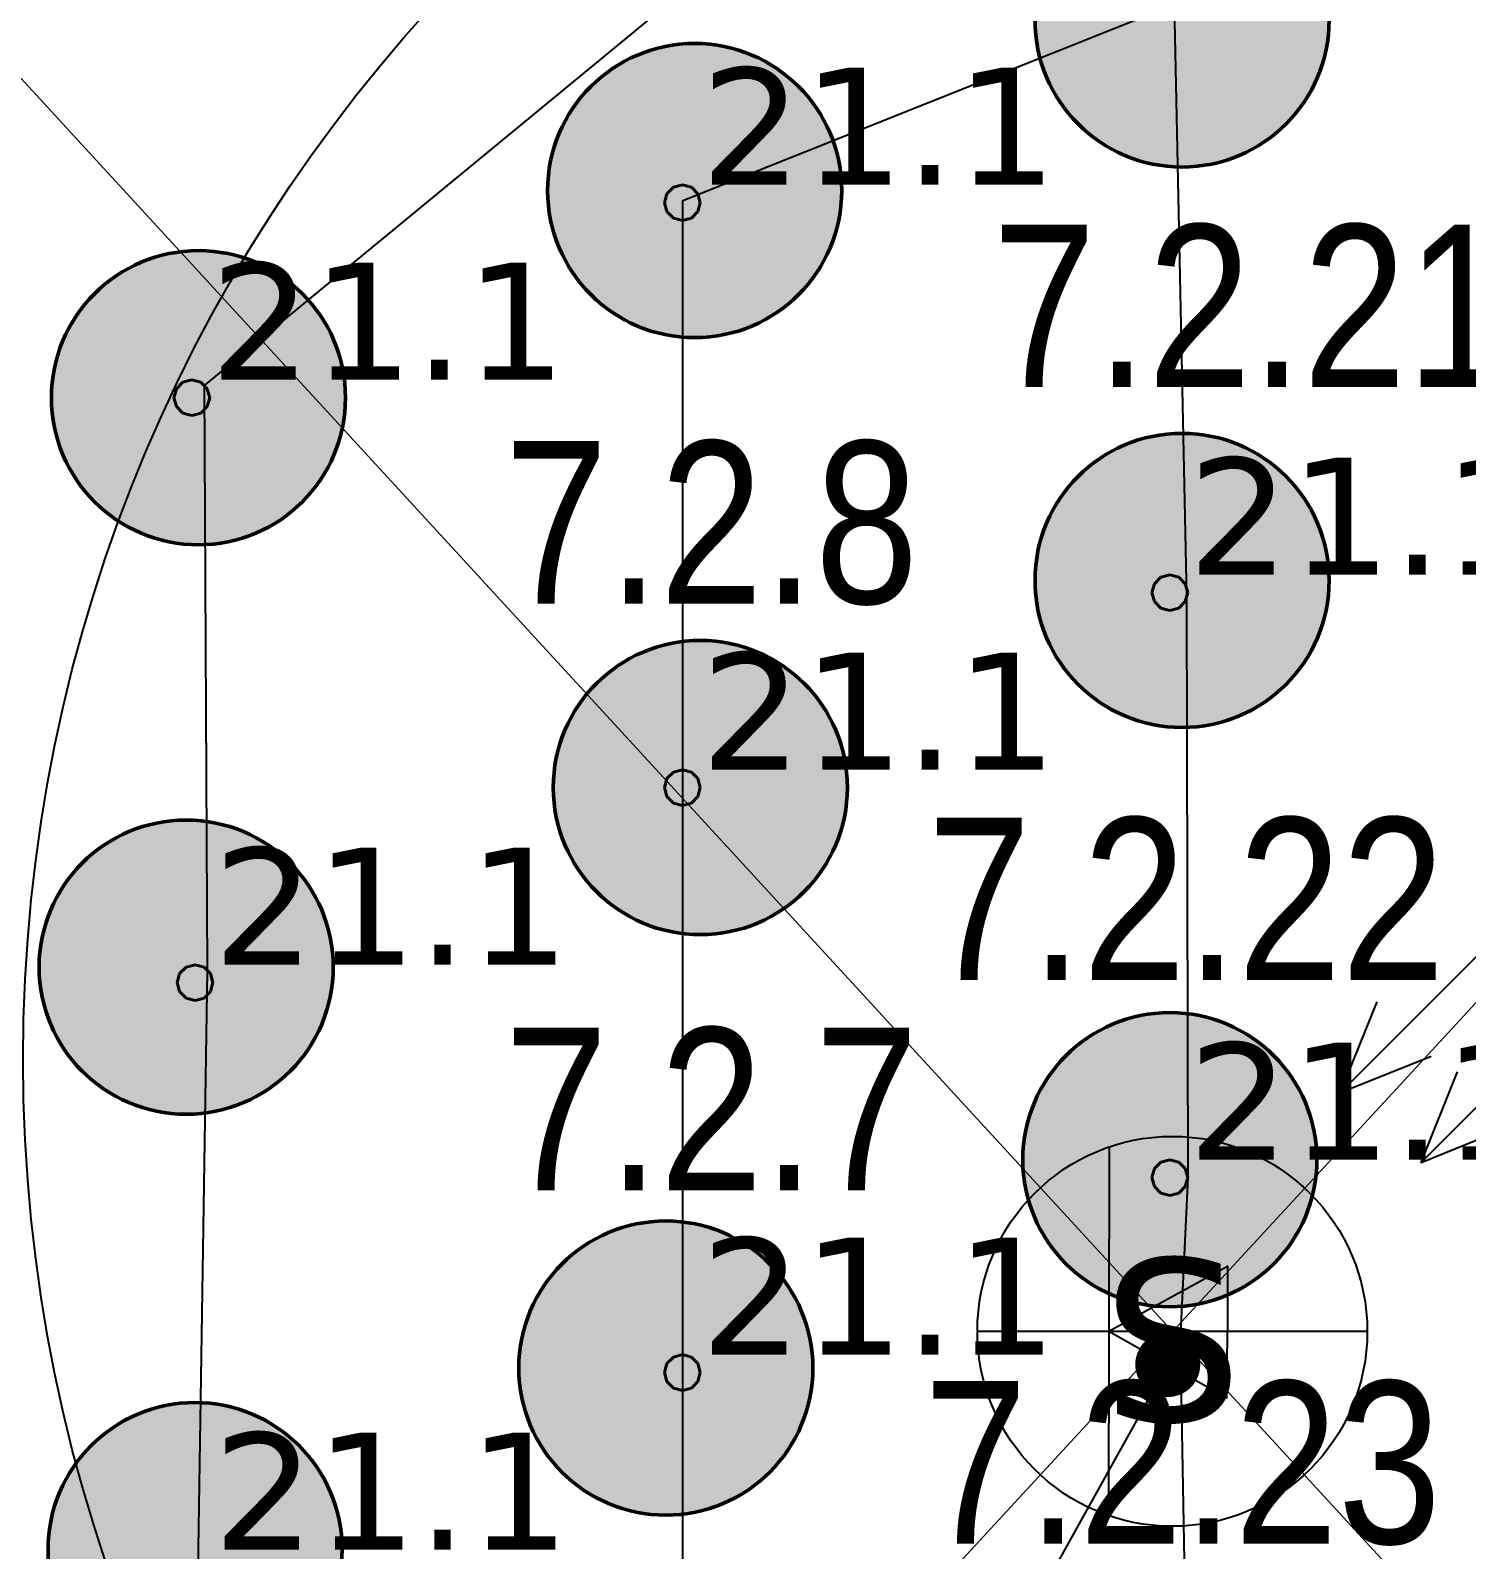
# Model space of a CAD drawing. Header units: millimetres. Extents: x -243740 to 150609, y -473655 to -165121.
# Drawn here: x -326 to 1884, y -395428 to -393090 of the extents above; entities that cross this region are included whole.
import ezdxf
from ezdxf import colors
from ezdxf.entities.mleader import LeaderData, LeaderLine
from ezdxf.enums import TextEntityAlignment as Align
from ezdxf.math import Vec2, Vec3

# ---------------------------------------------------------------- set-up
doc = ezdxf.new("R2010")
doc.units = ezdxf.units.MM
for name, color, linetype, lineweight in [('0_Авт.', 255, 'Continuous', 5), ('_освещение_dali', 3, 'Continuous', 50), ('DLX_FL2_LUM 31', 5, 'Continuous', 40)]:
    doc.layers.add(name, color=color, linetype=linetype, lineweight=lineweight)
doc.layers.add('_Гр.ЩД-1C.10.4.I6.2', color=6, linetype='Continuous')
doc.layers.add('DLX_FL2_LUM 33', color=7, linetype='Continuous', lineweight=40, true_color=0xfa2205)
doc.styles.get("Standard").update_dxf_attribs({"font": 'ARIALN.TTF'})
doc.styles.add('TableTextStyle', font='')
doc.styles.add('Шрифт - 200', font='', dxfattribs={"height": 200})
doc.styles.get('TableTextStyle').set_extended_font_data('VERDANA.TTF')
doc.styles.get('Шрифт - 200').set_extended_font_data('GOST Common', italic=True)
doc.linetypes.add('Truba', pattern='A,3e-05,[4,MSH_7,S=1,R=0,X=0,Y=0],-3.022072', length=3.022102)
doc.linetypes.add('Проводка в лотке', pattern='A,7.5,[130,ltypeshp.shx,S=0.5,R=0,X=0,Y=0],1,[130,ltypeshp.shx,S=1,R=90,X=0,Y=-0.5],1,[130,ltypeshp.shx,S=0.5,R=0,X=0,Y=0],7.5', length=17)

# ---------------------------------------------------------------- blocks, each defined once
blk = doc.blocks.new('A$C85fa3c5e')
at = {"layer": '0_Авт.', "color": 6, "lineweight": 25, "ltscale": 100}
for points in [[(5.418, 6.505), (2.589, 3.676), (3.15, 5.068)], [(5.418, 6.505), (2.589, 3.676), (3.981, 4.236)], [(6.655, 5.428), (3.827, 2.599), (4.387, 3.991)], [(6.655, 5.428), (3.827, 2.599), (5.218, 3.16)], [(-0.973, 2.838), (-0.98, -2.836)], [(-0.976, 0), (0.849, 1.003), (0.849, -0.01)], [(-3, 0), (3, 0)], [(-0.976, 0), (0.838, -1.023), (0.849, -0.01)]]:
    blk.add_lwpolyline(points, dxfattribs=at)
blk.add_circle((0, 0), 3, dxfattribs=at)
blk = doc.blocks.new('_Dot')
at = {"color": 0, "linetype": 'ByBlock', "lineweight": -2}
blk.add_line((-0.5, 0), (-1, 0), dxfattribs=at)
at = {"color": 0, "linetype": 'ByBlock', "const_width": 0.5}
blk.add_lwpolyline([(-0.25, 0, 1), (0.25, 0, 1)], format="xyb", close=True, dxfattribs=at)
blk = doc.blocks.new('A$Caabd1818')
at = {"layer": 'DLX_FL2_LUM 31'}
for points in [[(-3316, 4180, 0), (-3305.9, 4190.1, 0)], [(-3305.9, 4190.1, 0), (-3316, 4180, 0)], [(-3305.9, 4190.1, 0), (-3316, 4180, 0)], [(-3316, 4180, 0), (-3305.9, 4190.1, 0)], [(-3305.9, 4190.1, 0), (-3292.2, 4193.8, 0)], [(-3292.2, 4193.8, 0), (-3305.9, 4190.1, 0)], [(-3292.2, 4193.8, 0), (-3305.9, 4190.1, 0)], [(-3305.9, 4190.1, 0), (-3292.2, 4193.8, 0)], [(-3305.9, 4190.1, 0), (-3305.9, 4190.1, 0)], [(-3305.9, 4190.1, 0), (-3305.9, 4190.1, 0)], [(-3292.2, 4193.8, 0), (-3292.2, 4193.8, 0)], [(-3292.2, 4193.8, 0), (-3278.4, 4190.1, 0)], [(-3278.4, 4190.1, 0), (-3292.2, 4193.8, 0)], [(-3292.2, 4193.8, 0), (-3292.2, 4193.8, 0)], [(-3278.4, 4190.1, 0), (-3292.2, 4193.8, 0)], [(-3292.2, 4193.8, 0), (-3278.4, 4190.1, 0)], [(-3278.4, 4190.1, 0), (-3278.4, 4190.1, 0)], [(-3278.4, 4190.1, 0), (-3268.4, 4180, 0)], [(-3268.4, 4180, 0), (-3278.4, 4190.1, 0)], [(-3278.4, 4190.1, 0), (-3278.4, 4190.1, 0)], [(-3268.4, 4180, 0), (-3278.4, 4190.1, 0)], [(-3278.4, 4190.1, 0), (-3268.4, 4180, 0)], [(-3319.7, 4166.3, 0), (-3316, 4180, 0)], [(-3316, 4180, 0), (-3319.7, 4166.3, 0)], [(-3316, 4180, 0), (-3319.7, 4166.3, 0)], [(-3319.7, 4166.3, 0), (-3316, 4180, 0)], [(-3316, 4152.5, 0), (-3319.7, 4166.3, 0)], [(-3319.7, 4166.3, 0), (-3319.7, 4166.3, 0)], [(-3319.7, 4166.3, 0), (-3316, 4152.5, 0)], [(-3319.7, 4166.3, 0), (-3319.7, 4166.3, 0)], [(-3319.7, 4166.3, 0), (-3316, 4152.5, 0)], [(-3316, 4152.5, 0), (-3319.7, 4166.3, 0)], [(-3316, 4180, 0), (-3316, 4180, 0)], [(-3316, 4180, 0), (-3316, 4180, 0)], [(-3268.4, 4180, 0), (-3268.4, 4180, 0)], [(-3268.4, 4180, 0), (-3264.7, 4166.3, 0)], [(-3264.7, 4166.3, 0), (-3268.4, 4180, 0)], [(-3268.4, 4180, 0), (-3268.4, 4180, 0)], [(-3264.7, 4166.3, 0), (-3268.4, 4180, 0)], [(-3268.4, 4180, 0), (-3264.7, 4166.3, 0)], [(-3264.7, 4166.3, 0), (-3268.4, 4152.5, 0)], [(-3268.4, 4152.5, 0), (-3264.7, 4166.3, 0)], [(-3268.4, 4152.5, 0), (-3264.7, 4166.3, 0)], [(-3264.7, 4166.3, 0), (-3268.4, 4152.5, 0)], [(-3264.7, 4166.3, 0), (-3264.7, 4166.3, 0)], [(-3264.7, 4166.3, 0), (-3264.7, 4166.3, 0)], [(-3305.9, 4142.4, 0), (-3316, 4152.5, 0)], [(-3316, 4152.5, 0), (-3316, 4152.5, 0)], [(-3316, 4152.5, 0), (-3305.9, 4142.4, 0)], [(-3316, 4152.5, 0), (-3316, 4152.5, 0)], [(-3316, 4152.5, 0), (-3305.9, 4142.4, 0)], [(-3305.9, 4142.4, 0), (-3316, 4152.5, 0)], [(-3292.2, 4138.8, 0), (-3305.9, 4142.4, 0)], [(-3305.9, 4142.4, 0), (-3305.9, 4142.4, 0)], [(-3305.9, 4142.4, 0), (-3292.2, 4138.8, 0)], [(-3305.9, 4142.4, 0), (-3305.9, 4142.4, 0)], [(-3305.9, 4142.4, 0), (-3292.2, 4138.8, 0)], [(-3292.2, 4138.8, 0), (-3305.9, 4142.4, 0)], [(-3278.4, 4142.4, 0), (-3292.2, 4138.8, 0)], [(-3292.2, 4138.8, 0), (-3278.4, 4142.4, 0)], [(-3292.2, 4138.8, 0), (-3278.4, 4142.4, 0)], [(-3278.4, 4142.4, 0), (-3292.2, 4138.8, 0)], [(-3292.2, 4138.8, 0), (-3292.2, 4138.8, 0)], [(-3292.2, 4138.8, 0), (-3292.2, 4138.8, 0)], [(-3268.4, 4152.5, 0), (-3278.4, 4142.4, 0)], [(-3278.4, 4142.4, 0), (-3268.4, 4152.5, 0)], [(-3278.4, 4142.4, 0), (-3268.4, 4152.5, 0)], [(-3268.4, 4152.5, 0), (-3278.4, 4142.4, 0)], [(-3278.4, 4142.4, 0), (-3278.4, 4142.4, 0)], [(-3278.4, 4142.4, 0), (-3278.4, 4142.4, 0)], [(-3268.4, 4152.5, 0), (-3268.4, 4152.5, 0)], [(-3268.4, 4152.5, 0), (-3268.4, 4152.5, 0)], [(-4071, 3880.1, 0), (-4060.9, 3890.1, 0)], [(-4060.9, 3890.1, 0), (-4071, 3880.1, 0)], [(-4060.9, 3890.1, 0), (-4071, 3880.1, 0)], [(-4071, 3880.1, 0), (-4060.9, 3890.1, 0)], [(-4060.9, 3890.1, 0), (-4047.2, 3893.8, 0)], [(-4047.2, 3893.8, 0), (-4060.9, 3890.1, 0)], [(-4047.2, 3893.8, 0), (-4060.9, 3890.1, 0)], [(-4060.9, 3890.1, 0), (-4047.2, 3893.8, 0)], [(-4060.9, 3890.1, 0), (-4060.9, 3890.1, 0)], [(-4060.9, 3890.1, 0), (-4060.9, 3890.1, 0)], [(-4047.2, 3893.8, 0), (-4047.2, 3893.8, 0)], [(-4047.2, 3893.8, 0), (-4033.4, 3890.1, 0)], [(-4033.4, 3890.1, 0), (-4047.2, 3893.8, 0)], [(-4047.2, 3893.8, 0), (-4047.2, 3893.8, 0)], [(-4033.4, 3890.1, 0), (-4047.2, 3893.8, 0)], [(-4047.2, 3893.8, 0), (-4033.4, 3890.1, 0)], [(-4033.4, 3890.1, 0), (-4033.4, 3890.1, 0)], [(-4033.4, 3890.1, 0), (-4023.4, 3880.1, 0)], [(-4023.4, 3880.1, 0), (-4033.4, 3890.1, 0)], [(-4033.4, 3890.1, 0), (-4033.4, 3890.1, 0)], [(-4023.4, 3880.1, 0), (-4033.4, 3890.1, 0)], [(-4033.4, 3890.1, 0), (-4023.4, 3880.1, 0)], [(-4074.7, 3866.3, 0), (-4071, 3880.1, 0)], [(-4071, 3880.1, 0), (-4074.7, 3866.3, 0)], [(-4071, 3880.1, 0), (-4074.7, 3866.3, 0)], [(-4074.7, 3866.3, 0), (-4071, 3880.1, 0)], [(-4071, 3852.6, 0), (-4074.7, 3866.3, 0)], [(-4074.7, 3866.3, 0), (-4074.7, 3866.3, 0)], [(-4074.7, 3866.3, 0), (-4071, 3852.6, 0)], [(-4074.7, 3866.3, 0), (-4074.7, 3866.3, 0)], [(-4074.7, 3866.3, 0), (-4071, 3852.6, 0)], [(-4071, 3852.6, 0), (-4074.7, 3866.3, 0)], [(-4071, 3880.1, 0), (-4071, 3880.1, 0)], [(-4071, 3880.1, 0), (-4071, 3880.1, 0)], [(-4023.4, 3880.1, 0), (-4023.4, 3880.1, 0)], [(-4023.4, 3880.1, 0), (-4019.7, 3866.3, 0)], [(-4019.7, 3866.3, 0), (-4023.4, 3880.1, 0)], [(-4023.4, 3880.1, 0), (-4023.4, 3880.1, 0)], [(-4019.7, 3866.3, 0), (-4023.4, 3880.1, 0)], [(-4023.4, 3880.1, 0), (-4019.7, 3866.3, 0)], [(-4019.7, 3866.3, 0), (-4023.4, 3852.6, 0)], [(-4023.4, 3852.6, 0), (-4019.7, 3866.3, 0)], [(-4023.4, 3852.6, 0), (-4019.7, 3866.3, 0)], [(-4019.7, 3866.3, 0), (-4023.4, 3852.6, 0)], [(-4019.7, 3866.3, 0), (-4019.7, 3866.3, 0)], [(-4019.7, 3866.3, 0), (-4019.7, 3866.3, 0)], [(-4060.9, 3842.5, 0), (-4071, 3852.6, 0)], [(-4071, 3852.6, 0), (-4071, 3852.6, 0)], [(-4071, 3852.6, 0), (-4060.9, 3842.5, 0)], [(-4071, 3852.6, 0), (-4071, 3852.6, 0)], [(-4071, 3852.6, 0), (-4060.9, 3842.5, 0)], [(-4060.9, 3842.5, 0), (-4071, 3852.6, 0)], [(-4047.2, 3838.8, 0), (-4060.9, 3842.5, 0)], [(-4060.9, 3842.5, 0), (-4060.9, 3842.5, 0)], [(-4060.9, 3842.5, 0), (-4047.2, 3838.8, 0)], [(-4060.9, 3842.5, 0), (-4060.9, 3842.5, 0)], [(-4060.9, 3842.5, 0), (-4047.2, 3838.8, 0)], [(-4047.2, 3838.8, 0), (-4060.9, 3842.5, 0)], [(-4033.4, 3842.5, 0), (-4047.2, 3838.8, 0)], [(-4047.2, 3838.8, 0), (-4033.4, 3842.5, 0)], [(-4047.2, 3838.8, 0), (-4033.4, 3842.5, 0)], [(-4033.4, 3842.5, 0), (-4047.2, 3838.8, 0)], [(-4047.2, 3838.8, 0), (-4047.2, 3838.8, 0)], [(-4047.2, 3838.8, 0), (-4047.2, 3838.8, 0)], [(-4023.4, 3852.6, 0), (-4033.4, 3842.5, 0)], [(-4033.4, 3842.5, 0), (-4023.4, 3852.6, 0)], [(-4033.4, 3842.5, 0), (-4023.4, 3852.6, 0)], [(-4023.4, 3852.6, 0), (-4033.4, 3842.5, 0)], [(-4033.4, 3842.5, 0), (-4033.4, 3842.5, 0)], [(-4033.4, 3842.5, 0), (-4033.4, 3842.5, 0)], [(-4023.4, 3852.6, 0), (-4023.4, 3852.6, 0)], [(-4023.4, 3852.6, 0), (-4023.4, 3852.6, 0)], [(-3319.7, 3266.4, 0), (-3316, 3280.1, 0)], [(-3316, 3280.1, 0), (-3319.7, 3266.4, 0)], [(-3316, 3280.1, 0), (-3319.7, 3266.4, 0)], [(-3319.7, 3266.4, 0), (-3316, 3280.1, 0)], [(-3316, 3280.1, 0), (-3305.9, 3290.2, 0)], [(-3305.9, 3290.2, 0), (-3316, 3280.1, 0)], [(-3305.9, 3290.2, 0), (-3316, 3280.1, 0)], [(-3316, 3280.1, 0), (-3305.9, 3290.2, 0)], [(-3316, 3280.1, 0), (-3316, 3280.1, 0)], [(-3316, 3280.1, 0), (-3316, 3280.1, 0)], [(-3305.9, 3290.2, 0), (-3292.2, 3293.9, 0)], [(-3292.2, 3293.9, 0), (-3305.9, 3290.2, 0)], [(-3292.2, 3293.9, 0), (-3305.9, 3290.2, 0)], [(-3305.9, 3290.2, 0), (-3292.2, 3293.9, 0)], [(-3305.9, 3290.2, 0), (-3305.9, 3290.2, 0)], [(-3305.9, 3290.2, 0), (-3305.9, 3290.2, 0)], [(-3292.2, 3293.9, 0), (-3292.2, 3293.9, 0)], [(-3292.2, 3293.9, 0), (-3278.4, 3290.2, 0)], [(-3278.4, 3290.2, 0), (-3292.2, 3293.9, 0)], [(-3292.2, 3293.9, 0), (-3292.2, 3293.9, 0)], [(-3278.4, 3290.2, 0), (-3292.2, 3293.9, 0)], [(-3292.2, 3293.9, 0), (-3278.4, 3290.2, 0)], [(-3278.4, 3290.2, 0), (-3278.4, 3290.2, 0)], [(-3278.4, 3290.2, 0), (-3268.4, 3280.1, 0)], [(-3268.4, 3280.1, 0), (-3278.4, 3290.2, 0)], [(-3278.4, 3290.2, 0), (-3278.4, 3290.2, 0)], [(-3268.4, 3280.1, 0), (-3278.4, 3290.2, 0)], [(-3278.4, 3290.2, 0), (-3268.4, 3280.1, 0)], [(-3268.4, 3280.1, 0), (-3268.4, 3280.1, 0)], [(-3268.4, 3280.1, 0), (-3264.7, 3266.4, 0)], [(-3264.7, 3266.4, 0), (-3268.4, 3280.1, 0)], [(-3268.4, 3280.1, 0), (-3268.4, 3280.1, 0)], [(-3264.7, 3266.4, 0), (-3268.4, 3280.1, 0)], [(-3268.4, 3280.1, 0), (-3264.7, 3266.4, 0)], [(-3316, 3252.6, 0), (-3319.7, 3266.4, 0)], [(-3319.7, 3266.4, 0), (-3319.7, 3266.4, 0)], [(-3319.7, 3266.4, 0), (-3316, 3252.6, 0)], [(-3319.7, 3266.4, 0), (-3319.7, 3266.4, 0)], [(-3319.7, 3266.4, 0), (-3316, 3252.6, 0)], [(-3316, 3252.6, 0), (-3319.7, 3266.4, 0)], [(-3305.9, 3242.5, 0), (-3316, 3252.6, 0)], [(-3316, 3252.6, 0), (-3316, 3252.6, 0)], [(-3316, 3252.6, 0), (-3305.9, 3242.5, 0)], [(-3316, 3252.6, 0), (-3316, 3252.6, 0)], [(-3316, 3252.6, 0), (-3305.9, 3242.5, 0)], [(-3305.9, 3242.5, 0), (-3316, 3252.6, 0)], [(-3268.4, 3252.6, 0), (-3278.4, 3242.5, 0)], [(-3278.4, 3242.5, 0), (-3268.4, 3252.6, 0)], [(-3278.4, 3242.5, 0), (-3268.4, 3252.6, 0)], [(-3268.4, 3252.6, 0), (-3278.4, 3242.5, 0)], [(-3264.7, 3266.4, 0), (-3268.4, 3252.6, 0)], [(-3268.4, 3252.6, 0), (-3264.7, 3266.4, 0)], [(-3268.4, 3252.6, 0), (-3264.7, 3266.4, 0)], [(-3264.7, 3266.4, 0), (-3268.4, 3252.6, 0)], [(-3268.4, 3252.6, 0), (-3268.4, 3252.6, 0)], [(-3268.4, 3252.6, 0), (-3268.4, 3252.6, 0)], [(-3264.7, 3266.4, 0), (-3264.7, 3266.4, 0)], [(-3264.7, 3266.4, 0), (-3264.7, 3266.4, 0)], [(-3292.2, 3238.9, 0), (-3305.9, 3242.5, 0)], [(-3305.9, 3242.5, 0), (-3305.9, 3242.5, 0)], [(-3305.9, 3242.5, 0), (-3292.2, 3238.9, 0)], [(-3305.9, 3242.5, 0), (-3305.9, 3242.5, 0)], [(-3305.9, 3242.5, 0), (-3292.2, 3238.9, 0)], [(-3292.2, 3238.9, 0), (-3305.9, 3242.5, 0)], [(-3278.4, 3242.5, 0), (-3292.2, 3238.9, 0)], [(-3292.2, 3238.9, 0), (-3278.4, 3242.5, 0)], [(-3292.2, 3238.9, 0), (-3278.4, 3242.5, 0)], [(-3278.4, 3242.5, 0), (-3292.2, 3238.9, 0)], [(-3292.2, 3238.9, 0), (-3292.2, 3238.9, 0)], [(-3292.2, 3238.9, 0), (-3292.2, 3238.9, 0)], [(-3278.4, 3242.5, 0), (-3278.4, 3242.5, 0)], [(-3278.4, 3242.5, 0), (-3278.4, 3242.5, 0)], [(-4055.9, 2990.1, 0), (-4042.2, 2993.8, 0)], [(-4042.2, 2993.8, 0), (-4055.9, 2990.1, 0)], [(-4042.2, 2993.8, 0), (-4055.9, 2990.1, 0)], [(-4055.9, 2990.1, 0), (-4042.2, 2993.8, 0)], [(-4042.2, 2993.8, 0), (-4042.2, 2993.8, 0)], [(-4042.2, 2993.8, 0), (-4028.4, 2990.1, 0)], [(-4028.4, 2990.1, 0), (-4042.2, 2993.8, 0)], [(-4042.2, 2993.8, 0), (-4042.2, 2993.8, 0)], [(-4028.4, 2990.1, 0), (-4042.2, 2993.8, 0)], [(-4042.2, 2993.8, 0), (-4028.4, 2990.1, 0)], [(-4069.7, 2966.3, 0), (-4066, 2980.1, 0)], [(-4066, 2980.1, 0), (-4069.7, 2966.3, 0)], [(-4066, 2980.1, 0), (-4069.7, 2966.3, 0)], [(-4069.7, 2966.3, 0), (-4066, 2980.1, 0)], [(-4066, 2980.1, 0), (-4055.9, 2990.1, 0)], [(-4055.9, 2990.1, 0), (-4066, 2980.1, 0)], [(-4055.9, 2990.1, 0), (-4066, 2980.1, 0)], [(-4066, 2980.1, 0), (-4055.9, 2990.1, 0)], [(-4066, 2980.1, 0), (-4066, 2980.1, 0)], [(-4066, 2980.1, 0), (-4066, 2980.1, 0)], [(-4055.9, 2990.1, 0), (-4055.9, 2990.1, 0)], [(-4055.9, 2990.1, 0), (-4055.9, 2990.1, 0)], [(-4028.4, 2990.1, 0), (-4028.4, 2990.1, 0)], [(-4028.4, 2990.1, 0), (-4018.4, 2980.1, 0)], [(-4018.4, 2980.1, 0), (-4028.4, 2990.1, 0)], [(-4028.4, 2990.1, 0), (-4028.4, 2990.1, 0)], [(-4018.4, 2980.1, 0), (-4028.4, 2990.1, 0)], [(-4028.4, 2990.1, 0), (-4018.4, 2980.1, 0)], [(-4018.4, 2980.1, 0), (-4018.4, 2980.1, 0)], [(-4018.4, 2980.1, 0), (-4014.7, 2966.3, 0)], [(-4014.7, 2966.3, 0), (-4018.4, 2980.1, 0)], [(-4018.4, 2980.1, 0), (-4018.4, 2980.1, 0)], [(-4014.7, 2966.3, 0), (-4018.4, 2980.1, 0)], [(-4018.4, 2980.1, 0), (-4014.7, 2966.3, 0)], [(-4066, 2952.6, 0), (-4069.7, 2966.3, 0)], [(-4069.7, 2966.3, 0), (-4069.7, 2966.3, 0)], [(-4069.7, 2966.3, 0), (-4066, 2952.6, 0)], [(-4069.7, 2966.3, 0), (-4069.7, 2966.3, 0)], [(-4069.7, 2966.3, 0), (-4066, 2952.6, 0)], [(-4066, 2952.6, 0), (-4069.7, 2966.3, 0)], [(-4055.9, 2942.5, 0), (-4066, 2952.6, 0)], [(-4066, 2952.6, 0), (-4066, 2952.6, 0)], [(-4066, 2952.6, 0), (-4055.9, 2942.5, 0)], [(-4066, 2952.6, 0), (-4066, 2952.6, 0)], [(-4066, 2952.6, 0), (-4055.9, 2942.5, 0)], [(-4055.9, 2942.5, 0), (-4066, 2952.6, 0)], [(-4018.4, 2952.6, 0), (-4028.4, 2942.5, 0)], [(-4028.4, 2942.5, 0), (-4018.4, 2952.6, 0)], [(-4028.4, 2942.5, 0), (-4018.4, 2952.6, 0)], [(-4018.4, 2952.6, 0), (-4028.4, 2942.5, 0)], [(-4014.7, 2966.3, 0), (-4018.4, 2952.6, 0)], [(-4018.4, 2952.6, 0), (-4014.7, 2966.3, 0)], [(-4018.4, 2952.6, 0), (-4014.7, 2966.3, 0)], [(-4014.7, 2966.3, 0), (-4018.4, 2952.6, 0)], [(-4018.4, 2952.6, 0), (-4018.4, 2952.6, 0)], [(-4018.4, 2952.6, 0), (-4018.4, 2952.6, 0)], [(-4014.7, 2966.3, 0), (-4014.7, 2966.3, 0)], [(-4014.7, 2966.3, 0), (-4014.7, 2966.3, 0)], [(-4042.2, 2938.8, 0), (-4055.9, 2942.5, 0)], [(-4055.9, 2942.5, 0), (-4055.9, 2942.5, 0)], [(-4055.9, 2942.5, 0), (-4042.2, 2938.8, 0)], [(-4055.9, 2942.5, 0), (-4055.9, 2942.5, 0)], [(-4055.9, 2942.5, 0), (-4042.2, 2938.8, 0)], [(-4042.2, 2938.8, 0), (-4055.9, 2942.5, 0)], [(-4028.4, 2942.5, 0), (-4042.2, 2938.8, 0)], [(-4042.2, 2938.8, 0), (-4028.4, 2942.5, 0)], [(-4042.2, 2938.8, 0), (-4028.4, 2942.5, 0)], [(-4028.4, 2942.5, 0), (-4042.2, 2938.8, 0)], [(-4042.2, 2938.8, 0), (-4042.2, 2938.8, 0)], [(-4042.2, 2938.8, 0), (-4042.2, 2938.8, 0)], [(-4028.4, 2942.5, 0), (-4028.4, 2942.5, 0)], [(-4028.4, 2942.5, 0), (-4028.4, 2942.5, 0)], [(-3316, 2380.1, 0), (-3305.9, 2390.1, 0)], [(-3305.9, 2390.1, 0), (-3316, 2380.1, 0)], [(-3305.9, 2390.1, 0), (-3316, 2380.1, 0)], [(-3316, 2380.1, 0), (-3305.9, 2390.1, 0)], [(-3305.9, 2390.1, 0), (-3292.2, 2393.8, 0)], [(-3292.2, 2393.8, 0), (-3305.9, 2390.1, 0)], [(-3292.2, 2393.8, 0), (-3305.9, 2390.1, 0)], [(-3305.9, 2390.1, 0), (-3292.2, 2393.8, 0)], [(-3305.9, 2390.1, 0), (-3305.9, 2390.1, 0)], [(-3305.9, 2390.1, 0), (-3305.9, 2390.1, 0)], [(-3292.2, 2393.8, 0), (-3292.2, 2393.8, 0)], [(-3292.2, 2393.8, 0), (-3278.4, 2390.1, 0)], [(-3278.4, 2390.1, 0), (-3292.2, 2393.8, 0)], [(-3292.2, 2393.8, 0), (-3292.2, 2393.8, 0)], [(-3278.4, 2390.1, 0), (-3292.2, 2393.8, 0)], [(-3292.2, 2393.8, 0), (-3278.4, 2390.1, 0)], [(-3278.4, 2390.1, 0), (-3278.4, 2390.1, 0)], [(-3278.4, 2390.1, 0), (-3268.4, 2380.1, 0)], [(-3268.4, 2380.1, 0), (-3278.4, 2390.1, 0)], [(-3278.4, 2390.1, 0), (-3278.4, 2390.1, 0)], [(-3268.4, 2380.1, 0), (-3278.4, 2390.1, 0)], [(-3278.4, 2390.1, 0), (-3268.4, 2380.1, 0)], [(-3319.7, 2366.3, 0), (-3316, 2380.1, 0)], [(-3316, 2380.1, 0), (-3319.7, 2366.3, 0)], [(-3316, 2380.1, 0), (-3319.7, 2366.3, 0)], [(-3319.7, 2366.3, 0), (-3316, 2380.1, 0)], [(-3316, 2352.6, 0), (-3319.7, 2366.3, 0)], [(-3319.7, 2366.3, 0), (-3319.7, 2366.3, 0)], [(-3319.7, 2366.3, 0), (-3316, 2352.6, 0)], [(-3319.7, 2366.3, 0), (-3319.7, 2366.3, 0)], [(-3319.7, 2366.3, 0), (-3316, 2352.6, 0)], [(-3316, 2352.6, 0), (-3319.7, 2366.3, 0)], [(-3316, 2380.1, 0), (-3316, 2380.1, 0)], [(-3316, 2380.1, 0), (-3316, 2380.1, 0)], [(-3268.4, 2380.1, 0), (-3268.4, 2380.1, 0)], [(-3268.4, 2380.1, 0), (-3264.7, 2366.3, 0)], [(-3264.7, 2366.3, 0), (-3268.4, 2380.1, 0)], [(-3268.4, 2380.1, 0), (-3268.4, 2380.1, 0)], [(-3264.7, 2366.3, 0), (-3268.4, 2380.1, 0)], [(-3268.4, 2380.1, 0), (-3264.7, 2366.3, 0)], [(-3264.7, 2366.3, 0), (-3268.4, 2352.6, 0)], [(-3268.4, 2352.6, 0), (-3264.7, 2366.3, 0)], [(-3268.4, 2352.6, 0), (-3264.7, 2366.3, 0)], [(-3264.7, 2366.3, 0), (-3268.4, 2352.6, 0)], [(-3264.7, 2366.3, 0), (-3264.7, 2366.3, 0)], [(-3264.7, 2366.3, 0), (-3264.7, 2366.3, 0)], [(-3305.9, 2342.5, 0), (-3316, 2352.6, 0)], [(-3316, 2352.6, 0), (-3316, 2352.6, 0)], [(-3316, 2352.6, 0), (-3305.9, 2342.5, 0)], [(-3316, 2352.6, 0), (-3316, 2352.6, 0)], [(-3316, 2352.6, 0), (-3305.9, 2342.5, 0)], [(-3305.9, 2342.5, 0), (-3316, 2352.6, 0)], [(-3292.2, 2338.8, 0), (-3305.9, 2342.5, 0)], [(-3305.9, 2342.5, 0), (-3305.9, 2342.5, 0)], [(-3305.9, 2342.5, 0), (-3292.2, 2338.8, 0)], [(-3305.9, 2342.5, 0), (-3305.9, 2342.5, 0)], [(-3305.9, 2342.5, 0), (-3292.2, 2338.8, 0)], [(-3292.2, 2338.8, 0), (-3305.9, 2342.5, 0)], [(-3278.4, 2342.5, 0), (-3292.2, 2338.8, 0)], [(-3292.2, 2338.8, 0), (-3278.4, 2342.5, 0)], [(-3292.2, 2338.8, 0), (-3278.4, 2342.5, 0)], [(-3278.4, 2342.5, 0), (-3292.2, 2338.8, 0)], [(-3292.2, 2338.8, 0), (-3292.2, 2338.8, 0)], [(-3292.2, 2338.8, 0), (-3292.2, 2338.8, 0)], [(-3268.4, 2352.6, 0), (-3278.4, 2342.5, 0)], [(-3278.4, 2342.5, 0), (-3268.4, 2352.6, 0)], [(-3278.4, 2342.5, 0), (-3268.4, 2352.6, 0)], [(-3268.4, 2352.6, 0), (-3278.4, 2342.5, 0)], [(-3278.4, 2342.5, 0), (-3278.4, 2342.5, 0)], [(-3278.4, 2342.5, 0), (-3278.4, 2342.5, 0)], [(-3268.4, 2352.6, 0), (-3268.4, 2352.6, 0)], [(-3268.4, 2352.6, 0), (-3268.4, 2352.6, 0)]]:
    blk.add_polyline3d(points, dxfattribs=at)
at = {"layer": 'DLX_FL2_LUM 33'}
for points in [[(-2569.7, 3566.3, 0), (-2566, 3580, 0)], [(-2566, 3580, 0), (-2569.7, 3566.3, 0)], [(-2566, 3580, 0), (-2569.7, 3566.3, 0)], [(-2569.7, 3566.3, 0), (-2566, 3580, 0)], [(-2566, 3580, 0), (-2555.9, 3590.1, 0)], [(-2555.9, 3590.1, 0), (-2566, 3580, 0)], [(-2555.9, 3590.1, 0), (-2566, 3580, 0)], [(-2566, 3580, 0), (-2555.9, 3590.1, 0)], [(-2566, 3580, 0), (-2566, 3580, 0)], [(-2566, 3580, 0), (-2566, 3580, 0)], [(-2555.9, 3590.1, 0), (-2542.2, 3593.8, 0)], [(-2542.2, 3593.8, 0), (-2555.9, 3590.1, 0)], [(-2542.2, 3593.8, 0), (-2555.9, 3590.1, 0)], [(-2555.9, 3590.1, 0), (-2542.2, 3593.8, 0)], [(-2555.9, 3590.1, 0), (-2555.9, 3590.1, 0)], [(-2555.9, 3590.1, 0), (-2555.9, 3590.1, 0)], [(-2542.2, 3593.8, 0), (-2542.2, 3593.8, 0)], [(-2542.2, 3593.8, 0), (-2528.4, 3590.1, 0)], [(-2528.4, 3590.1, 0), (-2542.2, 3593.8, 0)], [(-2542.2, 3593.8, 0), (-2542.2, 3593.8, 0)], [(-2528.4, 3590.1, 0), (-2542.2, 3593.8, 0)], [(-2542.2, 3593.8, 0), (-2528.4, 3590.1, 0)], [(-2528.4, 3590.1, 0), (-2528.4, 3590.1, 0)], [(-2528.4, 3590.1, 0), (-2518.4, 3580, 0)], [(-2518.4, 3580, 0), (-2528.4, 3590.1, 0)], [(-2528.4, 3590.1, 0), (-2528.4, 3590.1, 0)], [(-2518.4, 3580, 0), (-2528.4, 3590.1, 0)], [(-2528.4, 3590.1, 0), (-2518.4, 3580, 0)], [(-2518.4, 3580, 0), (-2518.4, 3580, 0)], [(-2518.4, 3580, 0), (-2514.7, 3566.3, 0)], [(-2514.7, 3566.3, 0), (-2518.4, 3580, 0)], [(-2518.4, 3580, 0), (-2518.4, 3580, 0)], [(-2514.7, 3566.3, 0), (-2518.4, 3580, 0)], [(-2518.4, 3580, 0), (-2514.7, 3566.3, 0)], [(-2566, 3552.5, 0), (-2569.7, 3566.3, 0)], [(-2569.7, 3566.3, 0), (-2569.7, 3566.3, 0)], [(-2569.7, 3566.3, 0), (-2566, 3552.5, 0)], [(-2569.7, 3566.3, 0), (-2569.7, 3566.3, 0)], [(-2569.7, 3566.3, 0), (-2566, 3552.5, 0)], [(-2566, 3552.5, 0), (-2569.7, 3566.3, 0)], [(-2514.7, 3566.3, 0), (-2518.4, 3552.5, 0)], [(-2518.4, 3552.5, 0), (-2514.7, 3566.3, 0)], [(-2518.4, 3552.5, 0), (-2514.7, 3566.3, 0)], [(-2514.7, 3566.3, 0), (-2518.4, 3552.5, 0)], [(-2514.7, 3566.3, 0), (-2514.7, 3566.3, 0)], [(-2514.7, 3566.3, 0), (-2514.7, 3566.3, 0)], [(-2555.9, 3542.5, 0), (-2566, 3552.5, 0)], [(-2566, 3552.5, 0), (-2566, 3552.5, 0)], [(-2566, 3552.5, 0), (-2555.9, 3542.5, 0)], [(-2566, 3552.5, 0), (-2566, 3552.5, 0)], [(-2566, 3552.5, 0), (-2555.9, 3542.5, 0)], [(-2555.9, 3542.5, 0), (-2566, 3552.5, 0)], [(-2542.2, 3538.8, 0), (-2555.9, 3542.5, 0)], [(-2555.9, 3542.5, 0), (-2555.9, 3542.5, 0)], [(-2555.9, 3542.5, 0), (-2542.2, 3538.8, 0)], [(-2555.9, 3542.5, 0), (-2555.9, 3542.5, 0)], [(-2555.9, 3542.5, 0), (-2542.2, 3538.8, 0)], [(-2542.2, 3538.8, 0), (-2555.9, 3542.5, 0)], [(-2528.4, 3542.5, 0), (-2542.2, 3538.8, 0)], [(-2542.2, 3538.8, 0), (-2528.4, 3542.5, 0)], [(-2542.2, 3538.8, 0), (-2528.4, 3542.5, 0)], [(-2528.4, 3542.5, 0), (-2542.2, 3538.8, 0)], [(-2542.2, 3538.8, 0), (-2542.2, 3538.8, 0)], [(-2542.2, 3538.8, 0), (-2542.2, 3538.8, 0)], [(-2518.4, 3552.5, 0), (-2528.4, 3542.5, 0)], [(-2528.4, 3542.5, 0), (-2518.4, 3552.5, 0)], [(-2528.4, 3542.5, 0), (-2518.4, 3552.5, 0)], [(-2518.4, 3552.5, 0), (-2528.4, 3542.5, 0)], [(-2528.4, 3542.5, 0), (-2528.4, 3542.5, 0)], [(-2528.4, 3542.5, 0), (-2528.4, 3542.5, 0)], [(-2518.4, 3552.5, 0), (-2518.4, 3552.5, 0)], [(-2518.4, 3552.5, 0), (-2518.4, 3552.5, 0)], [(-2566, 2680, 0), (-2555.9, 2690.1, 0)], [(-2555.9, 2690.1, 0), (-2566, 2680, 0)], [(-2555.9, 2690.1, 0), (-2566, 2680, 0)], [(-2566, 2680, 0), (-2555.9, 2690.1, 0)], [(-2555.9, 2690.1, 0), (-2542.2, 2693.8, 0)], [(-2542.2, 2693.8, 0), (-2555.9, 2690.1, 0)], [(-2542.2, 2693.8, 0), (-2555.9, 2690.1, 0)], [(-2555.9, 2690.1, 0), (-2542.2, 2693.8, 0)], [(-2555.9, 2690.1, 0), (-2555.9, 2690.1, 0)], [(-2555.9, 2690.1, 0), (-2555.9, 2690.1, 0)], [(-2542.2, 2693.8, 0), (-2542.2, 2693.8, 0)], [(-2542.2, 2693.8, 0), (-2528.4, 2690.1, 0)], [(-2528.4, 2690.1, 0), (-2542.2, 2693.8, 0)], [(-2542.2, 2693.8, 0), (-2542.2, 2693.8, 0)], [(-2528.4, 2690.1, 0), (-2542.2, 2693.8, 0)], [(-2542.2, 2693.8, 0), (-2528.4, 2690.1, 0)], [(-2528.4, 2690.1, 0), (-2528.4, 2690.1, 0)], [(-2528.4, 2690.1, 0), (-2518.4, 2680, 0)], [(-2518.4, 2680, 0), (-2528.4, 2690.1, 0)], [(-2528.4, 2690.1, 0), (-2528.4, 2690.1, 0)], [(-2518.4, 2680, 0), (-2528.4, 2690.1, 0)], [(-2528.4, 2690.1, 0), (-2518.4, 2680, 0)], [(-2569.7, 2666.3, 0), (-2566, 2680, 0)], [(-2566, 2680, 0), (-2569.7, 2666.3, 0)], [(-2566, 2680, 0), (-2569.7, 2666.3, 0)], [(-2569.7, 2666.3, 0), (-2566, 2680, 0)], [(-2566, 2652.5, 0), (-2569.7, 2666.3, 0)], [(-2569.7, 2666.3, 0), (-2569.7, 2666.3, 0)], [(-2569.7, 2666.3, 0), (-2566, 2652.5, 0)], [(-2569.7, 2666.3, 0), (-2569.7, 2666.3, 0)], [(-2569.7, 2666.3, 0), (-2566, 2652.5, 0)], [(-2566, 2652.5, 0), (-2569.7, 2666.3, 0)], [(-2566, 2680, 0), (-2566, 2680, 0)], [(-2566, 2680, 0), (-2566, 2680, 0)], [(-2518.4, 2680, 0), (-2518.4, 2680, 0)], [(-2518.4, 2680, 0), (-2514.7, 2666.3, 0)], [(-2514.7, 2666.3, 0), (-2518.4, 2680, 0)], [(-2518.4, 2680, 0), (-2518.4, 2680, 0)], [(-2514.7, 2666.3, 0), (-2518.4, 2680, 0)], [(-2518.4, 2680, 0), (-2514.7, 2666.3, 0)], [(-2514.7, 2666.3, 0), (-2518.4, 2652.5, 0)], [(-2518.4, 2652.5, 0), (-2514.7, 2666.3, 0)], [(-2518.4, 2652.5, 0), (-2514.7, 2666.3, 0)], [(-2514.7, 2666.3, 0), (-2518.4, 2652.5, 0)], [(-2514.7, 2666.3, 0), (-2514.7, 2666.3, 0)], [(-2514.7, 2666.3, 0), (-2514.7, 2666.3, 0)], [(-2555.9, 2642.4, 0), (-2566, 2652.5, 0)], [(-2566, 2652.5, 0), (-2566, 2652.5, 0)], [(-2566, 2652.5, 0), (-2555.9, 2642.4, 0)], [(-2566, 2652.5, 0), (-2566, 2652.5, 0)], [(-2566, 2652.5, 0), (-2555.9, 2642.4, 0)], [(-2555.9, 2642.4, 0), (-2566, 2652.5, 0)], [(-2542.2, 2638.8, 0), (-2555.9, 2642.4, 0)], [(-2555.9, 2642.4, 0), (-2555.9, 2642.4, 0)], [(-2555.9, 2642.4, 0), (-2542.2, 2638.8, 0)], [(-2555.9, 2642.4, 0), (-2555.9, 2642.4, 0)], [(-2555.9, 2642.4, 0), (-2542.2, 2638.8, 0)], [(-2542.2, 2638.8, 0), (-2555.9, 2642.4, 0)], [(-2528.4, 2642.4, 0), (-2542.2, 2638.8, 0)], [(-2542.2, 2638.8, 0), (-2528.4, 2642.4, 0)], [(-2542.2, 2638.8, 0), (-2528.4, 2642.4, 0)], [(-2528.4, 2642.4, 0), (-2542.2, 2638.8, 0)], [(-2518.4, 2652.5, 0), (-2528.4, 2642.4, 0)], [(-2528.4, 2642.4, 0), (-2518.4, 2652.5, 0)], [(-2528.4, 2642.4, 0), (-2518.4, 2652.5, 0)], [(-2518.4, 2652.5, 0), (-2528.4, 2642.4, 0)], [(-2528.4, 2642.4, 0), (-2528.4, 2642.4, 0)], [(-2528.4, 2642.4, 0), (-2528.4, 2642.4, 0)], [(-2518.4, 2652.5, 0), (-2518.4, 2652.5, 0)], [(-2518.4, 2652.5, 0), (-2518.4, 2652.5, 0)], [(-2542.2, 2638.8, 0), (-2542.2, 2638.8, 0)], [(-2542.2, 2638.8, 0), (-2542.2, 2638.8, 0)]]:
    blk.add_polyline3d(points, dxfattribs=at)
blk = doc.blocks.new('A$Cab2378fa')
at = {"lineweight": 25, "true_color": 0xfff5f5}
h = blk.add_hatch(color=7, dxfattribs=at)
h.dxf.hatch_style = 1
h.paths.add_polyline_path([(0, 0), (-141.6, -170.3, 0.174923), (3, -222.4, 0.197808), (162.3, -156.8)])
h.paths.add_polyline_path([(-163.2, 157.6), (0, 0), (147.8, 177.8, 0.175398), (3, 230.2, 0.209014)])
at = {"lineweight": 25}
h = blk.add_hatch(color=0, dxfattribs=at)
h.paths.add_polyline_path([(162.3, -156.8, 0.442338), (147.8, 177.8), (0, 0)])
h.paths.add_polyline_path([(-141.6, -170.3), (0, 0), (-163.2, 157.6, 0.430096)])
blk.add_circle((3, 3.9), 226.3)

msp = doc.modelspace()

# ---------------------------------------------------------------- linework, layer by layer
at = {"layer": '_Гр.ЩД-1C.10.4.I6.2', "ltscale": 100}
for points in [[(6465.8, -387799.4), (3254, -386467.3), (3055.9, -389036), (955.3, -388360.4), (795.9, -388599.8), (2511.9, -389429), (2694.5, -389206), (3604.1, -389777.9), (3666.9, -390043.7), (1425.3, -390576.7), (1362, -390311), (321.4, -390558.7), (884.7, -390004.7), (750.4, -389102.6), (1840, -391538.9), (3267.1, -390899.4), (-58.7, -393636.7), (-53.7, -394536.7), (-68.2, -395459.5), (-68.2, -396356.8), (-68.2, -397281.8)], [(678.2, -396959.7), (678.2, -396053.9), (678.2, -395157.4), (678.2, -394254.4), (678.2, -393352.1), (1434.3, -393050.3), (1453.2, -393962.4), (1455, -394855.5), (1443.3, -395105.2), (1455, -395755.4), (1453.2, -396662.3), (2180.9, -396956.7), (2180.9, -396054.4), (2180.9, -395151.8), (2180.9, -394253.1), (2180.9, -393361.6), (2933.7, -393653.4), (2933.7, -394557.6), (2933.7, -395453.9), (2933.7, -396363.6), (2933.7, -397261.6)]]:
    msp.add_lwpolyline(points, dxfattribs=at)
at = {"layer": 'Defpoints', "color": 251, "lineweight": 0, "ltscale": 100, "true_color": 0x636466}
for points in [[(-963, -392487), (3816.4, -397687.2)], [(-963, -397686.9), (3835, -392487)]]:
    msp.add_lwpolyline(points, dxfattribs=at)
at = {"layer": 'Defpoints', "color": 3, "ltscale": 100}
msp.add_circle((2066.1, -394673.9), 2403.2, dxfattribs=at)

# ---------------------------------------------------------------- block references
at = {"layer": '0_Авт.', "color": 3, "linetype": 'Проводка в лотке', "ltscale": 100, "xscale": 100, "yscale": 100, "zscale": 100}
msp.add_blockref('A$C85fa3c5e', (1431.3, -395092.1), dxfattribs=at)
at = {"layer": '_освещение_dali', "color": 1, "ltscale": 100}
for p in [(1443.3, -393078.2), (1443.3, -393940.6), (1424.5, -394831.9)]:
    msp.add_blockref('A$Cab2378fa', p, dxfattribs=at)
at = {"layer": '_освещение_dali', "color": 5, "ltscale": 100}
for p in [(693.3, -393340.7), (-70.3, -393659.5), (702, -394259.3), (-89.2, -394535.6), (648.9, -395152.5), (-75.5, -395431.9)]:
    msp.add_blockref('A$Cab2378fa', p, dxfattribs=at)
at = {"layer": 'Defpoints', "linetype": 'Truba', "ltscale": 100}
msp.add_blockref('A$Caabd1818', (3969.7, -397521.8), dxfattribs=at)

# ---------------------------------------------------------------- texts
at = {"layer": '_Гр.ЩД-1C.10.4.I6.2', "ltscale": 100}
for s, p in [('7.2.21', (1552.6, -393714.2)), ('7.2.8', (722, -394047.3)), ('7.2.22', (1452.5, -394626.7)), ('7.2.7', (722, -394950)), ('7.2.23', (1447.1, -395493.7))]:
    msp.add_text(s, height=250, dxfattribs=at).set_placement(p, align=Align.BOTTOM_CENTER)
at = {"layer": '_освещение_dali', "color": 21, "true_color": 0xffad73, "style": 'TableTextStyle'}
for s, height, p in [('21.1', 180, (705, -393327.9)), ('21.1', 180, (-50, -393627.9)), ('21.1А', 180, (1455, -393927.9)), ('21.1', 180, (705, -394227.9)), ('21.1', 180, (-45, -394527.9)), ('21.1А', 180, (1455, -394827.9)), ('21.1', 180, (705, -395127.9)), ('S', 250, (1322.4, -395229.9)), ('21.1', 180, (-45, -395427.9))]:
    msp.add_text(s, height=height, dxfattribs=at).set_placement(p)

# ---------------------------------------------------------------- leaders
at = {"layer": '_освещение_dali'}
ml = msp.add_multileader_mtext('Standard', dxfattribs=at)
ml.set_content('{\\fISOCPEUR|b0|i1|c204|p34;ВТ7.2.27}', color=256, style='Шрифт - 200')
ml.set_leader_properties()
ml.set_arrow_properties(name='DOT')
ml.build(insert=Vec2(0, 0))
ml.multileader.update_dxf_attribs({"has_dogleg": 0, "text_left_attachment_type": 6, "text_right_attachment_type": 6, "arrow_head_size": 100})
ctx = ml.context
ctx.base_point, ctx.char_height, ctx.arrow_head_size, ctx.landing_gap_size, ctx.plane_origin = Vec3(-2084.3, -398384.1), 250, 100, 200, Vec3(85706.5, -266510.7)
ctx.left_attachment, ctx.right_attachment = 6, 6
notes = []
notes.append((ctx, [(1, (1, 1, 0), (-373.7, -398384.1), (-1, 0), 8, [(1, [(1424.3, -395143.2)], 0, [])])]))
ctx.mtext.insert, ctx.mtext.flow_direction = Vec3(-1884.3, -398084.1), 5
for ctx, leaders in notes:
    for number, flags, end, landing, length, lines in leaders:
        leader = LeaderData()
        leader.index, (leader.has_last_leader_line, leader.has_dogleg_vector, leader.attachment_direction) = number, flags
        leader.last_leader_point, leader.dogleg_vector, leader.dogleg_length = Vec3(end), Vec3(landing), length
        for number, points, colour, breaks in lines:
            line = LeaderLine()
            line.index, line.vertices, line.color, line.breaks = number, Vec3.list(points), colors.encode_raw_color(colour), breaks
            leader.lines.append(line)
        ctx.leaders.append(leader)

doc.saveas('drawing.dxf')
